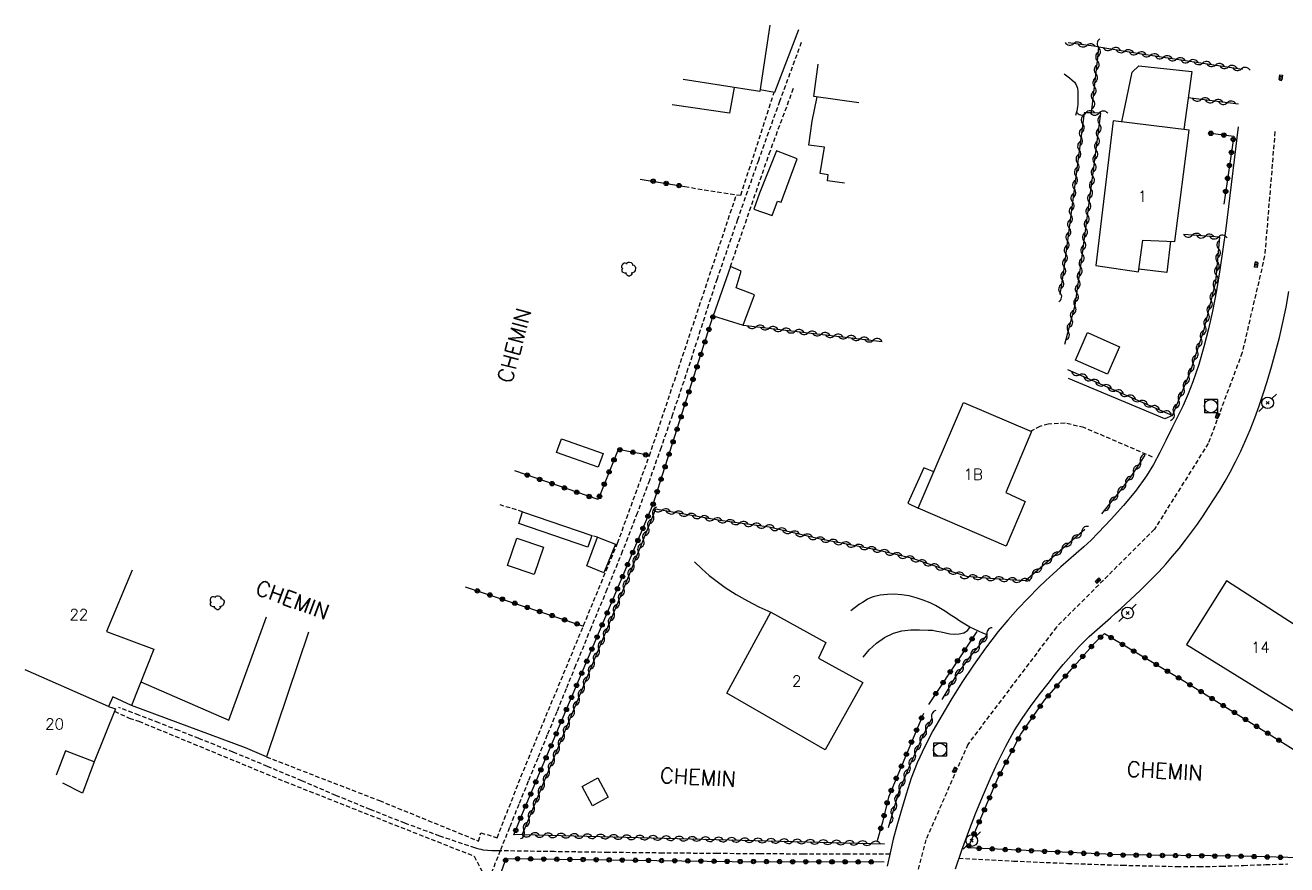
# Model space of a CAD drawing. Header units: millimetres. Extents: x 113000 to 114000, y 148000 to 148862.
# Drawn here: x 113104.7 to 113249.1, y 148766 to 148862.1 of the extents above; entities that cross this region are included whole.
import ezdxf
from ezdxf.enums import TextEntityAlignment as Align

# ---------------------------------------------------------------- set-up
doc = ezdxf.new("R2010")
doc.units = ezdxf.units.MM
doc.linetypes.add('DASHED', pattern=[0.75, 0.5, -0.25])
doc.layers.get('0').update_dxf_attribs({"linetype": 'CONTINUOUS'})
for name, color, linetype in [('W0001', 6, 'DASHED'), ('W0008', 7, 'CONTINUOUS'), ('W0017', 7, 'CONTINUOUS'), ('W0070', 7, 'DASHED'), ('W0101', 7, 'CONTINUOUS'), ('W0104', 1, 'CONTINUOUS'), ('W0112', 1, 'DASHED'), ('W0211', 2, 'CONTINUOUS'), ('W0300', 7, 'CONTINUOUS'), ('W0310', 3, 'CONTINUOUS'), ('W0323', 7, 'CONTINUOUS'), ('W0401', 7, 'CONTINUOUS'), ('W0420', 7, 'CONTINUOUS'), ('W0473', 7, 'CONTINUOUS'), ('W0989', 7, 'CONTINUOUS'), ('W0991', 7, 'CONTINUOUS'), ('W1102', 7, 'CONTINUOUS')]:
    doc.layers.add(name, color=color, linetype=linetype)
doc.styles.get("Standard").update_dxf_attribs({"font": 'romans.shx', "width": 0.85})

# ---------------------------------------------------------------- blocks, each defined once
blk = doc.blocks.new('T473')
for p, q in [((-0.166667, 0.166667), (0.166667, -0.166667)), ((-0.166667, -0.166667), (0.166667, 0.166667)), ((0.500001, 0.500001), (1.000002, 1.000002)), ((-1.000002, -1.000002), (-0.500001, -0.500001))]:
    blk.add_line(p, q)
blk.add_ellipse((0, 0), major_axis=(0.471405, 0.471405), ratio=1, start_param=5.4977871438, end_param=11.780972451)
blk = doc.blocks.new('T420')
for p, q in [((0.75, 0.75), (-0.75, 0.75)), ((-0.75, 0.75), (-0.75, -0.75)), ((0.75, 0.75), (0.75, -0.75)), ((0.75, -0.75), (-0.75, -0.75))]:
    blk.add_line(p, q)
blk.add_ellipse((0, 0), major_axis=(-0.53, 0.53), ratio=1, start_param=3.926991, end_param=10.210176)
blk = doc.blocks.new('T401')
for p, q in [((-0.3, 0.3), (0, 0.3)), ((-0.3, -0.25), (-0.3, 0.3)), ((-0.3, 0.15), (0, 0.15)), ((-0.3, 0), (0, 0)), ((0, 0.3), (0, -0.25)), ((-0.3, -0.15), (0, -0.15)), ((-0.3, -0.25), (-0.3, -0.3)), ((-0.3, -0.3), (0, -0.3)), ((0, -0.3), (0, -0.25))]:
    blk.add_line(p, q)
blk = doc.blocks.new('T300')
for p, q in [((-0.8, 0.51), (-0.86, 0.34)), ((-0.86, 0.34), (-0.86, 0.17)), ((-0.86, 0.17), (-0.74, 0.06)), ((-0.69, 0.63), (-0.8, 0.51)), ((-0.8, -0.06), (-0.74, 0.06)), ((-0.74, 0.06), (-0.69, 0.11)), ((-0.57, 0.69), (-0.69, 0.63)), ((-0.46, 0.69), (-0.57, 0.69)), ((-0.29, 0.63), (-0.46, 0.69)), ((-0.29, 0.63), (-0.17, 0.74)), ((-0.23, 0.57), (-0.29, 0.63)), ((-0.17, 0.74), (-0.06, 0.8)), ((-0.06, 0.8), (0.06, 0.8)), ((0.06, 0.8), (0.23, 0.74)), ((0.23, 0.74), (0.34, 0.63)), ((0.34, 0.63), (0.4, 0.51)), ((0.46, 0.46), (0.34, 0.46)), ((0.4, 0.51), (0.4, 0.46)), ((0.57, 0.4), (0.46, 0.46)), ((0.57, 0.4), (0.69, 0.29)), ((0.69, 0.29), (0.74, 0.17)), ((0.74, 0.06), (0.69, -0.17)), ((0.74, 0.17), (0.74, 0.06)), ((-0.8, -0.17), (-0.8, -0.06)), ((-0.8, -0.23), (-0.8, -0.17)), ((-0.74, -0.34), (-0.8, -0.23)), ((-0.69, -0.4), (-0.74, -0.34)), ((-0.51, -0.46), (-0.69, -0.4)), ((-0.4, -0.46), (-0.51, -0.46)), ((-0.4, -0.46), (-0.34, -0.46)), ((-0.34, -0.46), (-0.34, -0.4)), ((-0.34, -0.51), (-0.34, -0.46)), ((-0.29, -0.63), (-0.34, -0.51)), ((-0.17, -0.74), (-0.29, -0.63)), ((-0.06, -0.8), (-0.17, -0.74)), ((0.06, -0.8), (-0.06, -0.8)), ((0.17, -0.74), (0.06, -0.8)), ((0.23, -0.69), (0.17, -0.74)), ((0.29, -0.46), (0.23, -0.46)), ((0.29, -0.63), (0.23, -0.69)), ((0.46, -0.4), (0.29, -0.46)), ((0.34, -0.51), (0.29, -0.63)), ((0.34, -0.51), (0.34, -0.46)), ((0.57, -0.34), (0.46, -0.4)), ((0.63, -0.29), (0.57, -0.34)), ((0.69, -0.17), (0.63, -0.29))]:
    blk.add_line(p, q)
blk = doc.blocks.new('t323o')
at = {"color": 0, "linetype": 'Continuous'}
for radius in [0.25, 0.15]:
    blk.add_circle((0, 0), radius, dxfattribs=at)
blk = doc.blocks.new('t310o')
at = {"color": 0, "linetype": 'Continuous'}
for centre, start, end in [((-0.5, 0.38), 216.8699, 323.1304), ((0.5, -0.37), 36.8699, 143.1303)]:
    blk.add_arc(centre, 0.625, start, end, dxfattribs=at)

msp = doc.modelspace()

# ---------------------------------------------------------------- linework, layer by layer
at = {"layer": 'W0001'}
msp.add_lwpolyline([(113247.74, 148849.93), (113246.56, 148835.71), (113243.99, 148824.65), (113240.11, 148814.26), (113233.94, 148804.43), (113222.73, 148793.24), (113212.58, 148779.82), (113207.79, 148768.91), (113204.56, 148756.51), (113199.75, 148738.7), (113194.48, 148716.57), (113190.03, 148700.55), (113186.48, 148687.94)], dxfattribs=at)
at = {"layer": 'W0008'}
for points in [[(113243.53, 148850.47), (113243.53, 148850.47), (113243.53, 148850.47), (113243.53, 148850.47), (113243.53, 148850.47), (113243.53, 148850.47), (113242.12, 148838.84), (113242.12, 148838.84), (113242.12, 148838.84), (113241.77, 148836.48), (113241.42, 148834.11), (113241.04, 148831.75), (113240.58, 148829.4), (113240.12, 148827.35), (113239.6, 148825.31), (113239.02, 148823.29), (113238.35, 148821.3), (113237.82, 148819.94), (113237.22, 148818.61), (113236.58, 148817.3), (113235.94, 148815.99), (113235.26, 148814.6), (113234.58, 148813.22), (113233.85, 148811.85), (113233.03, 148810.54), (113231.77, 148808.81), (113230.41, 148807.16), (113228.98, 148805.57), (113227.51, 148804.02), (113226.69, 148803.2), (113225.85, 148802.41), (113224.98, 148801.64), (113224.11, 148800.88), (113223.23, 148800.12), (113222.37, 148799.35), (113221.51, 148798.57), (113220.68, 148797.77), (113219.48, 148796.55), (113218.3, 148795.31), (113217.16, 148794.04), (113216.07, 148792.72), (113214.62, 148790.83), (113213.23, 148788.89), (113211.91, 148786.91), (113210.64, 148784.89), (113209.6, 148783.14), (113208.59, 148781.37), (113207.65, 148779.56), (113206.8, 148777.7), (113206.11, 148775.94), (113205.52, 148774.13), (113204.98, 148772.32), (113204.47, 148770.49), (113204.06, 148768.96), (113203.69, 148767.42), (113203.34, 148765.87)], [(113211.17, 148765.57), (113211.91, 148767.73), (113212.69, 148769.87), (113213.51, 148771.99), (113214.39, 148774.09), (113215.19, 148775.95), (113216.03, 148777.79), (113216.92, 148779.61), (113217.91, 148781.38), (113218.8, 148782.79), (113219.76, 148784.15), (113220.77, 148785.48), (113221.79, 148786.8), (113222.64, 148787.88), (113223.51, 148788.96), (113224.41, 148790), (113225.34, 148791.02), (113225.91, 148791.59), (113226.49, 148792.15), (113227.09, 148792.69), (113227.69, 148793.23), (113228.3, 148793.76), (113228.9, 148794.29), (113229.5, 148794.83), (113230.1, 148795.37), (113231.2, 148796.4), (113232.31, 148797.43), (113233.4, 148798.48), (113234.46, 148799.57), (113235.25, 148800.44), (113236.02, 148801.34), (113236.77, 148802.25), (113237.5, 148803.17), (113238.19, 148804.09), (113238.86, 148805.02), (113239.51, 148805.96), (113240.15, 148806.92), (113240.8, 148807.91), (113241.42, 148808.92), (113242.03, 148809.93), (113242.61, 148810.97), (113243.23, 148812.16), (113243.82, 148813.36), (113244.37, 148814.58), (113244.9, 148815.82), (113245.43, 148817.18), (113245.93, 148818.55), (113246.4, 148819.94), (113246.84, 148821.34), (113247.34, 148823.01), (113247.82, 148824.7), (113248.25, 148826.39), (113248.65, 148828.09), (113249.01, 148829.86), (113249.32, 148831.63)]]:
    msp.add_lwpolyline(points, dxfattribs=at)
at = {"layer": 'W0017'}
for points in [[(113223.63, 148856.56), (113223.93, 148856.31), (113224.21, 148856.09), (113224.51, 148855.87), (113224.78, 148855.61), (113225, 148855.3), (113225.13, 148854.92), (113225.18, 148854.52), (113225.18, 148854.12), (113225.18, 148853.73), (113225.19, 148853.5), (113225.19, 148853.27), (113225.17, 148853.05), (113225.15, 148852.82), (113225.11, 148852.56), (113225.06, 148852.29), (113225, 148852.04), (113224.92, 148851.78)], [(113236.02, 148817.46), (113235.12, 148817.06), (113224.1, 148821.67)], [(113214.8, 148792.37), (113214.3, 148792.56), (113213.8, 148792.77), (113213.3, 148792.99), (113212.82, 148793.23), (113212.23, 148793.56), (113211.67, 148793.91), (113211.12, 148794.28), (113210.57, 148794.65), (113210.02, 148795.02), (113209.46, 148795.38), (113208.88, 148795.71), (113208.27, 148796), (113207.49, 148796.32), (113206.68, 148796.6), (113205.86, 148796.81), (113205.01, 148796.94), (113204.2, 148796.99), (113203.38, 148796.97), (113202.57, 148796.88), (113201.77, 148796.7), (113201.44, 148796.58), (113201.12, 148796.43), (113200.82, 148796.25), (113200.53, 148796.07), (113200.18, 148795.85), (113199.85, 148795.61), (113199.53, 148795.36), (113199.21, 148795.1)]]:
    msp.add_lwpolyline(points, dxfattribs=at)
at = {"layer": 'W0070'}
for points in [[(113193.52, 148860.13), (113191.04, 148853.39), (113188.61, 148846.64), (113186.22, 148839.86), (113183.88, 148833.07), (113183.39, 148831.61), (113182.91, 148830.15), (113182.44, 148828.68), (113181.97, 148827.21), (113181.5, 148825.74), (113181.03, 148824.27), (113180.55, 148822.81), (113180.07, 148821.34), (113178.78, 148817.56), (113177.47, 148813.78), (113176.14, 148810.02), (113174.75, 148806.27), (113173.04, 148801.89), (113171.27, 148797.53), (113169.47, 148793.18), (113167.69, 148788.83), (113166.61, 148786.18), (113165.53, 148783.53), (113164.44, 148780.89), (113163.36, 148778.24), (113162.27, 148775.59), (113161.19, 148772.94), (113160.12, 148770.29), (113159.06, 148767.64), (113157.88, 148764.68)], [(113159.06, 148767.64), (113158.57, 148767.62), (113158.09, 148767.63), (113157.6, 148767.67), (113157.12, 148767.73), (113156.88, 148767.77), (113156.64, 148767.82), (113156.4, 148767.89), (113156.17, 148767.96), (113152.14, 148769.32), (113148.15, 148770.8), (113144.19, 148772.36), (113140.26, 148773.98), (113136.35, 148775.64), (113132.44, 148777.29), (113128.51, 148778.92), (113124.57, 148780.5), (113122.28, 148781.39), (113119.99, 148782.28), (113117.7, 148783.17), (113115.4, 148784.05)], [(113203.67, 148767.25), (113198.73, 148767.25), (113193.78, 148767.26), (113188.83, 148767.29), (113183.89, 148767.32), (113177.68, 148767.38), (113171.46, 148767.45), (113165.25, 148767.54), (113159.04, 148767.64)], [(113211.57, 148766.8), (113217.81, 148766.47), (113224.04, 148766.2), (113230.28, 148765.99), (113236.52, 148765.84), (113239.06, 148765.83), (113241.61, 148765.88), (113244.15, 148765.97), (113246.68, 148766.06), (113249.23, 148766.13)]]:
    msp.add_lwpolyline(points, dxfattribs=at)
at = {"layer": 'W0101'}
for points in [[(113189.92, 148862.11), (113188.78, 148854.53), (113179.99, 148855.88)], [(113200.1, 148853.23), (113194.96, 148853.97), (113195.44, 148857.64)], [(113116.95, 148799.74), (113114.01, 148792.73), (113119.4, 148790.71), (113116.86, 148784.28), (113116.87, 148784.28), (113114.74, 148785.26), (113114.23, 148784.17)], [(113114.23, 148784.17), (113115.02, 148783.88), (113112.59, 148777.81), (113109.31, 148779.08), (113108.25, 148776.29)]]:
    msp.add_lwpolyline(points, dxfattribs=at)
for points in [[(113229.21, 148851.18), (113227.25, 148834.62), (113232.13, 148833.89), (113232.6, 148837.52), (113236.29, 148837.37), (113237.92, 148850.11)], [(113219.88, 148815.62), (113216.94, 148808.64), (113219.14, 148807.61), (113216.96, 148802.49), (113206.92, 148806.84), (113212.11, 148818.94)], [(113237.63, 148791.24), (113250.53, 148783.27), (113254.91, 148790.32), (113242.2, 148798.55)], [(113200.58, 148786.89), (113196.27, 148779.19), (113185, 148785.66), (113190.04, 148794.96), (113196.35, 148791.48), (113195.48, 148789.68)]]:
    msp.add_lwpolyline(points, close=True, dxfattribs=at)
at = {"layer": 'W0104'}
for points in [[(113193.21, 148861.6), (113193.21, 148861.6), (113190.46, 148854.43), (113188.8, 148854.7)], [(113230.23, 148851.05), (113231.4, 148856.74), (113232.16, 148857.47), (113238.23, 148856.82), (113237.31, 148850.18)], [(113185.83, 148854.99), (113185.3, 148852.06), (113178.75, 148853)], [(113198.46, 148844.03), (113196.51, 148844.32), (113196.62, 148844.99), (113195.69, 148845.15), (113196.18, 148848.15), (113194.39, 148848.38), (113194.77, 148851.15), (113195.34, 148853.92)], [(113235.79, 148837.39), (113235.35, 148833.83), (113232.17, 148834.18)], [(113208.71, 148811.01), (113207.54, 148811.48), (113205.72, 148807.43), (113206.92, 148806.84)], [(113117.92, 148786.97), (113127.99, 148782.6), (113132.3, 148794.42)], [(113137.13, 148792.67), (113132.3, 148778.39), (113129.91, 148779.43), (113116.87, 148784.28)], [(113112.59, 148777.81), (113111.26, 148774.23), (113109, 148775.38)]]:
    msp.add_lwpolyline(points, dxfattribs=at)
for points in [[(113190.68, 148847.73), (113188.75, 148842.91), (113188.1, 148841.08), (113190.19, 148840.35), (113190.79, 148841.99), (113191.24, 148841.87), (113193.05, 148846.83)], [(113183.45, 148828.86), (113186.86, 148827.77), (113188.18, 148831.26), (113186.06, 148832.06), (113186.66, 148833.97), (113185.42, 148834.5)], [(113226.28, 148826.93), (113229.95, 148825.31), (113228.57, 148822.17), (113224.9, 148823.78)], [(113166.07, 148814.79), (113170.84, 148813.11), (113170.28, 148811.54), (113165.51, 148813.22)], [(113169.1, 148802.39), (113161.18, 148805.09), (113161.63, 148806.42), (113169.55, 148803.71)], [(113162.95, 148799.24), (113159.9, 148800.27), (113160.96, 148803.42), (113164.01, 148802.39)], [(113170.21, 148803.51), (113172.27, 148802.71), (113170.94, 148799.46), (113168.98, 148800.24)], [(113170.24, 148775.97), (113171.43, 148773.78), (113169.62, 148772.8), (113168.43, 148774.99)]]:
    msp.add_lwpolyline(points, close=True, dxfattribs=at)
at = {"layer": 'W0112'}
for points in [[(113132.3, 148778.39), (113145.24, 148773.38), (113156.59, 148768.76), (113156.84, 148769.7), (113158.71, 148769.14), (113161.44, 148776.1), (113172.5, 148802.86), (113176.15, 148812.86), (113186.1, 148842.7), (113186.61, 148842.68), (113190.43, 148854.41)], [(113185.42, 148834.5), (113189.85, 148847.39), (113192.67, 148854.98)], [(113180.2, 148843.64), (113186.1, 148842.7)], [(113233.73, 148812.7), (113225.87, 148816.07), (113223.71, 148816.58), (113221.79, 148816.47), (113220.83, 148816.19), (113219.81, 148815.66)], [(113161.63, 148806.42), (113159.07, 148807.22)], [(113170.21, 148803.51), (113169.55, 148803.71)], [(113114.91, 148783.6), (113116.6, 148782.82), (113117.7, 148782.46), (113134.42, 148775.56), (113156.07, 148767.03), (113157.15, 148764.94)]]:
    msp.add_lwpolyline(points, dxfattribs=at)
at = {"layer": 'W0211'}
for points in [[(113181.32, 148800.71), (113182.14, 148799.91), (113183, 148799.15), (113183.9, 148798.44), (113184.83, 148797.77), (113186.08, 148796.97), (113187.36, 148796.23), (113188.68, 148795.56), (113190.04, 148794.96)], [(113200.6, 148789.78), (113201.31, 148790.65), (113202.14, 148791.41), (113203.06, 148792.04), (113204.07, 148792.53), (113205.05, 148792.81), (113206.06, 148792.91), (113207.06, 148792.91), (113208.04, 148792.9), (113208.55, 148792.88), (113209.05, 148792.79), (113209.54, 148792.68), (113210.03, 148792.57), (113210.54, 148792.48), (113211.07, 148792.44), (113211.6, 148792.47), (113212.12, 148792.59), (113212.34, 148792.69), (113212.54, 148792.84), (113212.7, 148793.02), (113212.82, 148793.23)]]:
    msp.add_lwpolyline(points, dxfattribs=at)
at = {"layer": 'W0310'}
for points in [[(113226.75, 148852.08), (113227.46, 148858.38), (113227.59, 148859.62), (113224.06, 148860.1)], [(113227.59, 148859.62), (113232.45, 148858.82), (113244.02, 148857.09)], [(113243.58, 148853.09), (113237.81, 148853.79)], [(113223.7, 148825.62), (113224.87, 148830.07), (113225.64, 148835.41), (113226.87, 148844.65), (113227.83, 148852.05), (113226.75, 148852.08), (113225.89, 148852.08), (113223.55, 148833.97), (113223.13, 148831.3)], [(113224, 148822.7), (113236.02, 148817.46), (113238.09, 148822.47), (113239.68, 148827.43), (113240.97, 148832.75), (113241.42, 148837.86), (113237.33, 148838.15)], [(113186.86, 148827.77), (113202.79, 148825.93)], [(113232.83, 148812.91), (113231.33, 148810.59), (113229.83, 148808.62), (113228.82, 148807.36), (113227.88, 148806.18)], [(113225.98, 148804.41), (113219.18, 148798.55), (113215.11, 148798.81), (113212.47, 148799.02), (113209.85, 148799.88), (113206.24, 148801.08), (113202.09, 148802.09), (113195.52, 148803.34), (113189.84, 148804.69), (113184.23, 148805.45), (113176.85, 148806.73), (113173.14, 148797.54), (113173.15, 148797.54), (113161.57, 148769.49), (113203.05, 148768.45)], [(113209.65, 148784.96), (113211.31, 148787.7), (113212.79, 148789.77), (113213.87, 148791.08), (113214.8, 148792.37)], [(113203.49, 148770.29), (113204.72, 148774.46), (113205.94, 148777.4), (113207.57, 148780.99), (113208.51, 148782.83)]]:
    msp.add_lwpolyline(points, dxfattribs=at)
at = {"layer": 'W0323'}
for points in [[(113240.36, 148849.74), (113243.02, 148849.4), (113241.88, 148841.62)], [(113175.1, 148844.51), (113180.2, 148843.64)], [(113161.57, 148769.49), (113160.64, 148769.45), (113161.7, 148772.09), (113176.57, 148807.3), (113183.45, 148828.86)], [(113176.15, 148812.86), (113172.55, 148813.57), (113170.29, 148807.82), (113160.75, 148811.12)], [(113155.04, 148797.85), (113168.58, 148793.36)], [(113213.63, 148792.75), (113212.02, 148790.29), (113208.09, 148784.39)], [(113255.85, 148766.69), (113243.89, 148767.01), (113230.03, 148767.16), (113212.62, 148767.98), (113216.07, 148776.01), (113218.64, 148780.97), (113221.38, 148784.89), (113224.48, 148788.45), (113227.11, 148791.44), (113228.22, 148792.49), (113237.41, 148787.01), (113253.17, 148777.18), (113255.38, 148775.78), (113258.07, 148774.07)], [(113207.52, 148783.35), (113203.5, 148773.77), (113202.82, 148770.9), (113202.21, 148768.77)], [(113192.92, 148727.39), (113170.13, 148733.07), (113149.37, 148738.27), (113155.52, 148755.05), (113159.75, 148766.75), (113185.61, 148766.41), (113203.01, 148766.37)]]:
    msp.add_lwpolyline(points, dxfattribs=at)
at = {"layer": 'W1102'}
msp.add_lwpolyline([(113114.23, 148784.17), (113104.7, 148788.35)], dxfattribs=at)

# ---------------------------------------------------------------- block references
at = {"layer": 'W0300'}
for p in [(113173.82, 148834.2), (113126.72, 148796.02)]:
    msp.add_blockref('T300', p, dxfattribs=at)
at = {"layer": 'W0310'}
for p, rotation in [((113224.71, 148860.01), 172.4048795761969), ((113226.2, 148859.81), 172.4048795761969), ((113227.58, 148859.53), 83.81631232876124), ((113227.42, 148858.04), 83.61589886252665), ((113229.07, 148859.38), 350.5510579569732), ((113230.55, 148859.13), 350.5510579569732), ((113232.03, 148858.89), 350.5510579569732), ((113233.51, 148858.66), 351.4929753992833), ((113235, 148858.44), 351.4929753992833), ((113236.48, 148858.21), 351.4929753992833), ((113227.25, 148856.55), 83.61589886252665), ((113237.96, 148857.99), 351.4929753992833), ((113239.45, 148857.77), 351.4929753992833), ((113240.93, 148857.55), 351.4929753992833), ((113242.41, 148857.33), 351.4929753992833), ((113243.9, 148857.1), 351.4929753992833), ((113227.09, 148855.06), 83.61589886252665), ((113226.92, 148853.57), 83.61589886252665), ((113239.3, 148853.61), 173.123169262609), ((113240.79, 148853.43), 173.123169262609), ((113242.28, 148853.25), 173.123169262609), ((113226.11, 148852.08), 180.1329366053857), ((113225.73, 148850.81), 262.6254279598224), ((113227.61, 148852.06), 178.7222390921123), ((113227.66, 148850.78), 82.58448306092899), ((113225.53, 148849.32), 262.6254279598224), ((113227.47, 148849.3), 82.58448306092899), ((113225.34, 148847.83), 262.6254279598224), ((113227.28, 148847.81), 82.58448306092899), ((113225.15, 148846.34), 262.6254279598224), ((113227.08, 148846.32), 82.58448306092899), ((113224.96, 148844.85), 262.6254279598224), ((113226.89, 148844.83), 82.58448306092899), ((113224.76, 148843.37), 262.6254279598224), ((113226.69, 148843.35), 82.44309687127289), ((113224.57, 148841.88), 262.6254279598224), ((113226.49, 148841.86), 82.44309687127289), ((113224.38, 148840.39), 262.6254279598224), ((113226.3, 148840.37), 82.44309687127289), ((113224.19, 148838.9), 262.6254279598224), ((113226.1, 148838.89), 82.44309687127289), ((113223.99, 148837.42), 262.6254279598224), ((113225.9, 148837.4), 82.44309687127289), ((113238.28, 148838.08), 176.0211032933115), ((113223.8, 148835.93), 262.6254279598224), ((113225.71, 148835.91), 82.44309687127289), ((113239.78, 148837.98), 176.0211032933115), ((113241.27, 148837.87), 176.0211032933115), ((113241.3, 148836.51), 85.02784244235842), ((113223.61, 148834.44), 262.6254279598224), ((113241.17, 148835.02), 85.02784244235842), ((113225.5, 148834.43), 81.80531620266116), ((113241.04, 148833.52), 85.02784244235842), ((113223.39, 148832.96), 261.0402270460688), ((113225.28, 148832.94), 81.80531620266116), ((113240.8, 148832.05), 76.40290303669623), ((113223.15, 148831.48), 261.0402270460688), ((113225.07, 148831.46), 81.80531620266116), ((113240.45, 148830.59), 76.40290303669623), ((113224.85, 148829.98), 75.28648725269973), ((113240.1, 148829.13), 76.40290303669623), ((113224.46, 148828.52), 75.28648725269973), ((113239.74, 148827.67), 76.40290303669623), ((113188.35, 148827.6), 353.4290194967808), ((113189.84, 148827.43), 353.4290194967808), ((113191.33, 148827.25), 353.4290194967808), ((113192.82, 148827.08), 353.4290194967808), ((113194.31, 148826.91), 353.4290194967808), ((113195.8, 148826.74), 353.4290194967808), ((113197.29, 148826.57), 353.4290194967808), ((113224.08, 148827.07), 75.28648725269973), ((113239.3, 148826.24), 72.16989860440496), ((113198.78, 148826.4), 353.4290194967808), ((113200.27, 148826.22), 353.4290194967808), ((113201.76, 148826.05), 353.4290194967808), ((113238.84, 148824.81), 72.16989860440496), ((113238.38, 148823.39), 72.16989860440496), ((113225.37, 148822.1), 336.4107226328773), ((113237.88, 148821.97), 67.5313409294188), ((113226.75, 148821.5), 336.4107226328773), ((113228.12, 148820.9), 336.4107226328773), ((113237.31, 148820.59), 67.5313409294188), ((113229.5, 148820.3), 336.4107226328773), ((113230.87, 148819.7), 336.4107226328773), ((113232.25, 148819.1), 336.4107226328773), ((113236.74, 148819.2), 67.5313409294188), ((113233.62, 148818.5), 336.4107226328773), ((113235, 148817.9), 336.4107226328773), ((113236.16, 148817.81), 67.5313409294188), ((113232.36, 148812.18), 237.0671771456062), ((113231.55, 148810.93), 237.0671771456062), ((113230.66, 148809.71), 232.6793297090698), ((113228.82, 148807.35), 231.2335840507086), ((113229.75, 148808.52), 231.5723810132233), ((113176.57, 148806.02), 248.0129908584237), ((113177.58, 148806.6), 170.1109038243142), ((113179.06, 148806.35), 170.1109038243142), ((113176.01, 148804.63), 248.0129908584237), ((113180.53, 148806.09), 170.1109038243142), ((113182.01, 148805.83), 170.1109038243142), ((113183.49, 148805.57), 170.1109038243142), ((113184.97, 148805.35), 172.3391728655464), ((113186.46, 148805.15), 172.3391728655464), ((113187.94, 148804.95), 172.3391728655464), ((113175.44, 148803.24), 248.0129908584237), ((113189.43, 148804.75), 172.3391728655464), ((113190.9, 148804.44), 166.6566152410127), ((113192.36, 148804.09), 166.6566152410127), ((113193.82, 148803.75), 166.6566152410127), ((113195.28, 148803.4), 166.6566152410127), ((113224.48, 148803.12), 220.7397652340709), ((113225.62, 148804.1), 220.7397652340709), ((113174.88, 148801.85), 248.0129908584237), ((113196.75, 148803.11), 169.2225127568434), ((113198.22, 148802.83), 169.2225127568434), ((113199.69, 148802.55), 169.2225127568434), ((113201.17, 148802.27), 169.2225127568434), ((113202.64, 148801.96), 166.3244704735219), ((113223.35, 148802.14), 220.7397652340709), ((113174.32, 148800.46), 248.0129908584237), ((113204.09, 148801.61), 166.3244704735219), ((113205.55, 148801.25), 166.3244704735219), ((113206.99, 148800.83), 161.4696378106835), ((113208.41, 148800.36), 161.4696378106835), ((113221.07, 148800.18), 220.7397652340709), ((113222.21, 148801.16), 220.7397652340709), ((113173.76, 148799.07), 248.0129908584237), ((113209.83, 148799.88), 161.4696378106835), ((113211.26, 148799.42), 162.0116392219687), ((113219.94, 148799.2), 220.7397652340709), ((113173.2, 148797.68), 248.0129908584237), ((113212.7, 148799), 175.4786412890252), ((113214.19, 148798.89), 175.4786412890252), ((113215.69, 148798.78), 176.2692133780182), ((113217.19, 148798.68), 176.2692133780182), ((113218.68, 148798.58), 176.2692133780182), ((113172.64, 148796.3), 247.5660483658009), ((113172.07, 148794.91), 247.5660483658009), ((113171.5, 148793.53), 247.5660483658009), ((113170.93, 148792.14), 247.5660483658009), ((113214.78, 148792.34), 54.15749366468048), ((113170.35, 148790.75), 247.5660483658009), ((113212.95, 148789.97), 50.49689250564011), ((113213.9, 148791.12), 54.15749366468048), ((113169.78, 148789.37), 247.5660483658009), ((113212.06, 148788.76), 54.38123716012386), ((113169.21, 148787.98), 247.5660483658009), ((113211.2, 148787.53), 58.84889261848355), ((113168.64, 148786.59), 247.5660483658009), ((113210.43, 148786.24), 58.84889261848355), ((113168.06, 148785.21), 247.5660483658009), ((113167.49, 148783.82), 247.5660483658009), ((113208.49, 148782.79), 62.98830389392412), ((113166.35, 148781.05), 247.5660483658009), ((113166.92, 148782.43), 247.5660483658009), ((113207.8, 148781.46), 62.98830389392412), ((113165.77, 148779.66), 247.5660483658009), ((113207.16, 148780.1), 65.64378753938371), ((113165.2, 148778.28), 247.5660483658009), ((113206.55, 148778.73), 65.64378753938371), ((113164.63, 148776.89), 247.5660483658009), ((113205.93, 148777.37), 67.38290456945866), ((113164.06, 148775.5), 247.5660483658009), ((113205.35, 148775.98), 67.38290456945866), ((113163.48, 148774.12), 247.5660483658009), ((113204.77, 148774.6), 67.38290456945866), ((113162.91, 148772.73), 247.5660483658009), ((113204.34, 148773.16), 73.59856393701416), ((113162.34, 148771.34), 247.5660483658009), ((113203.91, 148771.73), 73.59856393701416), ((113161.77, 148769.96), 247.5660483658009), ((113162.56, 148769.46), 358.5706302224139), ((113164.06, 148769.42), 358.5706302224139), ((113165.56, 148769.39), 358.5706302224139), ((113167.06, 148769.35), 358.5706302224139), ((113168.56, 148769.31), 358.5706302224139), ((113170.06, 148769.28), 358.5706302224139), ((113171.56, 148769.24), 358.5706302224139), ((113173.06, 148769.2), 358.5706302224139), ((113174.56, 148769.16), 358.5706302224139), ((113176.06, 148769.13), 358.5706302224139), ((113177.56, 148769.09), 358.5706302224139), ((113179.06, 148769.05), 358.5706302224139), ((113180.56, 148769.01), 358.5706302224139), ((113182.06, 148768.98), 358.5706302224139), ((113183.56, 148768.94), 358.5706302224139), ((113185.06, 148768.9), 358.5706302224139), ((113186.56, 148768.86), 358.5706302224139), ((113188.06, 148768.83), 358.5706302224139), ((113189.56, 148768.79), 358.5706302224139), ((113191.06, 148768.75), 358.5706302224139), ((113192.56, 148768.71), 358.5706302224139), ((113194.05, 148768.68), 358.5706302224139), ((113195.55, 148768.64), 358.5706302224139), ((113197.05, 148768.6), 358.5706302224139), ((113198.55, 148768.56), 358.5706302224139), ((113200.05, 148768.53), 358.5706302224139), ((113201.55, 148768.49), 358.5706302224139)]:
    msp.add_blockref('t310o', p, dxfattribs=dict(at, rotation=rotation))
at = {"layer": 'W0323'}
for p, rotation in [((113240.4, 148849.74), 352.6127804164458), ((113241.89, 148849.54), 352.6127804164458), ((113242.97, 148849.04), 261.6379321945852), ((113242.75, 148847.56), 261.6379321945852), ((113242.53, 148846.07), 261.6379321945852), ((113176.58, 148844.26), 350.3595206363554), ((113178.06, 148844.01), 350.3595206363554), ((113242.32, 148844.59), 261.6379321945852), ((113179.54, 148843.76), 350.3595206363554), ((113242.1, 148843.1), 261.6379321945852), ((113183.41, 148828.73), 72.29526138719584), ((113182.96, 148827.3), 72.29526138719584), ((113182.5, 148825.87), 72.29526138719584), ((113182.04, 148824.44), 72.29526138719584), ((113181.59, 148823.02), 72.29526138719584), ((113181.13, 148821.59), 72.29526138719584), ((113180.67, 148820.16), 72.29526138719584), ((113180.22, 148818.73), 72.29526138719584), ((113179.76, 148817.3), 72.29526138719584), ((113179.31, 148815.87), 72.29526138719584), ((113172.77, 148813.53), 168.8891486551089), ((113178.85, 148814.44), 72.29526138719584), ((113172.09, 148812.38), 248.4773998920876), ((113174.25, 148813.24), 168.8891486551089), ((113175.72, 148812.95), 168.8891486551089), ((113178.39, 148813.01), 72.29526138719584), ((113162.16, 148810.63), 160.9334652914171), ((113171.53, 148810.99), 248.4773998920876), ((113177.94, 148811.58), 72.29526138719584), ((113163.58, 148810.14), 160.9334652914171), ((113165, 148809.65), 160.9334652914171), ((113166.42, 148809.16), 160.9334652914171), ((113170.98, 148809.59), 248.4773998920876), ((113177.48, 148810.15), 72.29526138719584), ((113167.83, 148808.67), 160.9334652914171), ((113169.25, 148808.18), 160.9334652914171), ((113170.43, 148808.2), 248.4773998920876), ((113177.03, 148808.73), 72.29526138719584), ((113176.57, 148807.3), 67.09720547899921), ((113175.98, 148805.92), 67.09720547899921), ((113175.4, 148804.53), 67.09720547899921), ((113174.82, 148803.15), 67.09720547899921), ((113174.23, 148801.77), 67.09720547899921), ((113173.65, 148800.39), 67.09720547899921), ((113172.48, 148797.62), 67.09720547899921), ((113173.07, 148799.01), 67.09720547899921), ((113156.46, 148797.38), 341.6656027687371), ((113157.89, 148796.91), 341.6656027687371), ((113159.31, 148796.43), 341.6656027687371), ((113171.9, 148796.24), 67.09720547899921), ((113160.74, 148795.96), 341.6656027687371), ((113162.16, 148795.49), 341.6656027687371), ((113163.58, 148795.02), 341.6656027687371), ((113171.31, 148794.86), 67.09720547899921), ((113165.01, 148794.55), 341.6656027687371), ((113166.43, 148794.07), 341.6656027687371), ((113167.86, 148793.6), 341.6656027687371), ((113170.73, 148793.48), 67.09720547899921), ((113170.15, 148792.1), 67.09720547899921), ((113213.07, 148791.88), 236.7098399287033), ((113227.78, 148792.08), 43.48627744383682), ((113228.99, 148792.03), 329.2208457253578), ((113169.56, 148790.72), 67.09720547899921), ((113212.24, 148790.63), 236.7098399287033), ((113226.73, 148791.01), 48.67039515817599), ((113230.28, 148791.26), 329.2208457253578), ((113231.57, 148790.49), 329.2208457253578), ((113168.98, 148789.33), 67.09720547899921), ((113211.41, 148789.38), 236.3323258831368), ((113225.74, 148789.88), 48.67039515817599), ((113232.86, 148789.73), 329.2208457253578), ((113234.15, 148788.96), 329.2208457253578), ((113168.4, 148787.95), 67.09720547899921), ((113210.58, 148788.13), 236.3323258831368), ((113223.76, 148787.63), 48.93369720196226), ((113224.75, 148788.76), 48.67039515817599), ((113235.43, 148788.19), 329.2208457253578), ((113167.81, 148786.57), 67.09720547899921), ((113209.75, 148786.88), 236.3323258831368), ((113222.78, 148786.5), 48.93369720196226), ((113236.72, 148787.42), 329.2208457253578), ((113238, 148786.64), 328.0541081751214), ((113167.23, 148785.19), 67.09720547899921), ((113208.92, 148785.63), 236.3323258831368), ((113221.79, 148785.36), 48.93369720196226), ((113239.28, 148785.85), 328.0541081751214), ((113240.55, 148785.06), 328.0541081751214), ((113166.64, 148783.81), 67.09720547899921), ((113220.88, 148784.18), 55.09841984217658), ((113241.82, 148784.26), 328.0541081751214), ((113243.1, 148783.47), 328.0541081751214), ((113166.06, 148782.43), 67.09720547899921), ((113207.3, 148782.84), 247.2372150318242), ((113219.16, 148781.72), 55.09841984217658), ((113220.02, 148782.95), 55.09841984217658), ((113244.37, 148782.67), 328.0541081751214), ((113245.64, 148781.88), 328.0541081751214), ((113165.48, 148781.04), 67.09720547899921), ((113206.72, 148781.46), 247.2372150318242), ((113218.37, 148780.45), 62.56009725553964), ((113246.91, 148781.09), 328.0541081751214), ((113248.19, 148780.29), 328.0541081751214), ((113164.89, 148779.66), 67.09720547899921), ((113206.14, 148780.08), 247.2372150318242), ((113217.68, 148779.11), 62.56009725553964), ((113164.31, 148778.28), 67.09720547899921), ((113205.56, 148778.69), 247.2372150318242), ((113216.99, 148777.78), 62.56009725553964), ((113163.73, 148776.9), 67.09720547899921), ((113204.98, 148777.31), 247.2372150318242), ((113216.3, 148776.45), 62.56009725553964), ((113163.14, 148775.52), 67.09720547899921), ((113203.82, 148774.54), 247.2372150318242), ((113204.4, 148775.93), 247.2372150318242), ((113215.67, 148775.09), 66.75748356327921), ((113162.56, 148774.13), 67.09720547899921), ((113203.35, 148773.13), 256.6714836030115), ((113215.08, 148773.71), 66.75748356327921), ((113161.97, 148772.75), 67.09720547899921), ((113203, 148771.67), 256.6714836030115), ((113214.49, 148772.33), 66.75748356327921), ((113161.4, 148771.37), 68.13498260830785), ((113202.62, 148770.21), 254.107859548647), ((113213.9, 148770.95), 66.75748356327921), ((113160.85, 148769.97), 68.13498260830785), ((113213.3, 148769.58), 66.75748356327921), ((113212.71, 148768.2), 66.75748356327921), ((113213.88, 148767.92), 177.2940124230466), ((113215.38, 148767.85), 177.2940124230466), ((113216.87, 148767.78), 177.2940124230466), ((113218.37, 148767.71), 177.2940124230466), ((113219.87, 148767.64), 177.2940124230466), ((113221.37, 148767.57), 177.2940124230466), ((113222.87, 148767.49), 177.2940124230466), ((113224.37, 148767.42), 177.2940124230466), ((113225.86, 148767.35), 177.2940124230466), ((113159.68, 148766.56), 70.1553724338565), ((113161.05, 148766.73), 359.2557394505341), ((113162.55, 148766.71), 359.2557394505341), ((113164.05, 148766.69), 359.2557394505341), ((113165.55, 148766.67), 359.2557394505341), ((113167.05, 148766.66), 359.2557394505341), ((113168.55, 148766.64), 359.2557394505341), ((113170.05, 148766.62), 359.2557394505341), ((113171.54, 148766.6), 359.2557394505341), ((113173.04, 148766.58), 359.2557394505341), ((113174.54, 148766.56), 359.2557394505341), ((113176.04, 148766.54), 359.2557394505341), ((113177.54, 148766.52), 359.2557394505341), ((113179.04, 148766.5), 359.2557394505341), ((113180.54, 148766.48), 359.2557394505341), ((113182.04, 148766.46), 359.2557394505341), ((113183.54, 148766.44), 359.2557394505341), ((113185.04, 148766.42), 359.2557394505341), ((113186.54, 148766.41), 359.8419703245628), ((113188.04, 148766.41), 359.8419703245628), ((113189.54, 148766.4), 359.8419703245628), ((113191.04, 148766.4), 359.8419703245628), ((113192.54, 148766.39), 359.8419703245628), ((113194.04, 148766.39), 359.8419703245628), ((113195.54, 148766.39), 359.8419703245628), ((113197.04, 148766.38), 359.8419703245628), ((113198.54, 148766.38), 359.8419703245628), ((113200.04, 148766.37), 359.8419703245628), ((113201.54, 148766.37), 359.8419703245628), ((113227.36, 148767.28), 177.2940124230466), ((113228.86, 148767.21), 177.2940124230466), ((113230.36, 148767.15), 179.3881185599386), ((113231.86, 148767.14), 179.3881185599386), ((113233.36, 148767.12), 179.3881185599386), ((113234.86, 148767.1), 179.3881185599386), ((113236.36, 148767.09), 179.3881185599386), ((113237.86, 148767.07), 179.3881185599386), ((113239.36, 148767.06), 179.3881185599386), ((113240.86, 148767.04), 179.3881185599386), ((113242.36, 148767.02), 179.3881185599386), ((113243.86, 148767.01), 179.3881185599386), ((113245.36, 148766.97), 178.4872756790515), ((113246.86, 148766.93), 178.4872756790515), ((113248.36, 148766.89), 178.4872756790515)]:
    msp.add_blockref('t323o', p, dxfattribs=dict(at, rotation=rotation))
at = {"layer": 'W0401'}
for p, rotation in [((113248.55, 148856.1), 351.3418054675081), ((113245.45, 148834.72), 171.7865695706983), ((113241.3, 148817.38), 337.7678059685948), ((113227.58, 148798.45), 313.0862173083638), ((113210.95, 148776.95), 155.3860012979337)]:
    msp.add_blockref('T401', p, dxfattribs=dict(at, rotation=rotation))
at = {"layer": 'W0420'}
for p in [(113240.41, 148818.52), (113209.4, 148779.2)]:
    msp.add_blockref('T420', p, dxfattribs=at)
at = {"layer": 'W0473'}
for p in [(113246.9, 148818.9), (113230.87, 148794.86), (113213.04, 148768.81)]:
    msp.add_blockref('T473', p, dxfattribs=at)

# ---------------------------------------------------------------- texts
at = {"layer": 'W0989'}
for rotation, p in [(74.961, (113160.39, 148821.04)), (339.7251, (113130.92, 148797.04)), (356.8426, (113230.75, 148776.14)), (356.8426, (113177.32, 148775.43))]:
    msp.add_text('CHEMIN', height=1.75, rotation=rotation, dxfattribs=at).set_placement(p)
at = {"layer": 'W0991'}
for s, p in [('1', (113232.57, 148842.53)), ('1B', (113213.2, 148810.71)), ('22', (113110.84, 148794.66)), ('14', (113246.08, 148790.91)), ('2', (113193, 148787.07)), ('20', (113108.06, 148782.15))]:
    msp.add_text(s, height=1.25, dxfattribs=at).set_placement(p, align=Align.MIDDLE_CENTER)

doc.saveas('drawing.dxf')
